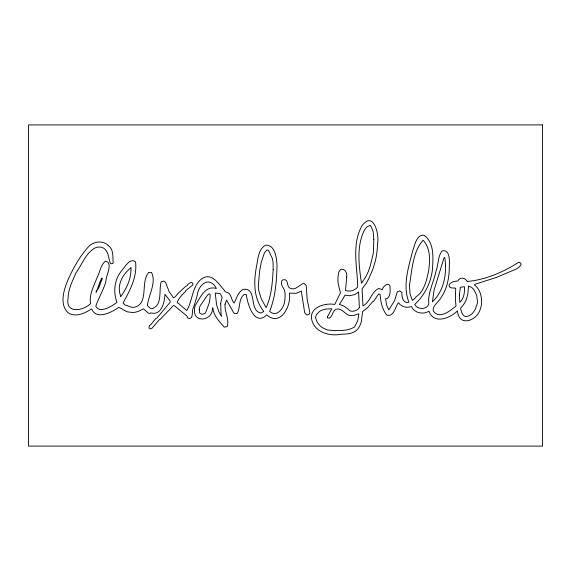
<?xml version="1.0" encoding="UTF-8"?>
<svg xmlns="http://www.w3.org/2000/svg" width="571" height="571" viewBox="0 0 571 571"><rect width="100%" height="100%" fill="white"/><g stroke="black" fill="none" stroke-linecap="round" stroke-linejoin="round"><path stroke-width="0.86" d="M221.348 315.799L221.641 316.377M96.606 290.503L96.899 291.082M225.038 304.207C224.317 311.666 229.678 319.496 227.144 326.626L224.253 327.14C219.542 321.766 213.318 315.492 212.912 307.947L212.333 307.947C213.597 320.545 193.326 323.914 194.533 309.796A14.232 14.232 0 0 1 195.225 305.564C200.014 298.019 205.053 285.122 216.402 288.469C209.671 275.472 198.323 284.308 197.223 295.45L193.605 307.319C191.085 310.438 194.461 320.945 187.452 317.904L187.038 316.091L174.505 305.785L173.37 305.621L159.994 319.582L159.416 319.582L152.107 328.118L150.401 328.882L148.945 328.011L149.488 325.427L150.687 324.813L155.733 318.589L156.797 318.126L170.044 302.38L170.172 300.967L164.94 294.279C164.748 301.995 161.422 315.927 150.98 312.894L149.816 313.472L148.367 313.136L143.421 308.818C139.438 311.024 134.984 313.279 130.288 312.23C125.606 312.373 122.672 308.497 118.704 307.369C111.816 312.216 96.271 320.588 91.667 308.818C85.022 313.215 75.686 317.733 68.113 312.801C58.877 304.115 64.123 288.926 68.413 278.891C73.68 267.242 80.275 255.722 88.919 246.258C93.994 241.39 102.473 240.241 107.948 245.145L107.948 245.723L108.526 245.723C114 250.019 112.566 257.114 113.179 263.167L111.745 263.845L110.381 263.395C108.362 257.835 108.454 249.056 101.517 247.264A10.728 10.728 0 0 0 95.314 247.793C85.771 253.024 82.203 264.273 76.057 272.702C72.603 280.882 68.185 288.94 68.113 298.062C64.951 314.157 83.523 310.924 90.504 303.586C89.069 294.265 93.78 286.421 96.899 277.998C99.782 272.538 100.575 265.301 105.328 261.133C113.914 262.474 105.349 276.585 105.892 281.589C103.408 290.168 98.583 297.926 95.757 306.277C100.082 314.107 111.987 305.942 116.962 302.423C113.058 291.781 114.257 279.662 121.616 270.733C124.878 267.335 130.195 257.043 135.57 262.003C137.34 276.899 129.938 290.411 123.065 303.008L124.792 304.893L131.865 307.284A8.479 8.479 0 0 0 136.134 306.713C148.539 301.916 140.459 281.931 148.745 272.417L151.565 272.474C156.632 283.059 148.46 295.071 147.404 305.528L149.673 307.84L151.565 308.818C162.978 305.742 158.552 290.396 161.158 281.781L163.763 281.06L165.519 282.36L169.102 291.538L173.37 297.769L175.111 296.899L178.024 293.408L185.389 286.656L187.616 285.272L187.616 284.686L189.258 283.287L191.214 282.467L192.177 282.795L192.848 283.523L192.848 284.979L185.582 290.796L185.582 291.374C182.342 294.479 179.016 298.062 177.153 302.13L177.438 303.008L178.024 303.008L186.746 310.567C192.884 300.524 191.856 285.885 201.998 278.612C212.241 271.896 219.007 284.822 224.838 290.796L224.838 291.374L226.287 292.245C231.555 292.452 230.905 300.132 234.139 303.008C236.672 298.226 238.007 292.081 243.153 289.34C257.778 287.349 248.513 310.952 260.926 313.036L263.802 311.438C253.717 298.933 253.51 282.424 256.35 267.356C257.999 259.755 257.906 249.313 265.715 245.123C275.258 244.745 276.685 258.299 277.014 265.415C276.664 280.811 275.443 297.113 269.612 311.438C277.413 318.218 284.765 306.948 284.815 299.597C285.479 295.1 285.357 290.196 282.352 286.549C281.553 284.444 280.382 281.075 282.988 279.747L285.314 279.747C288.519 281.375 286.849 286.435 289.583 287.991C295.464 291.203 299.197 284.693 303.922 283.23L306.249 285.557L307.134 299.354L309.803 312.266L309.739 313.472L308.697 314.6L306.57 314.949L304.714 312.801L301.31 291.082L296.142 293.301L289.383 293.116C291.524 305.399 280.846 327.104 266.707 314.928C254.238 327.026 247.286 303.401 246.351 294.572L244.024 294.572C238.2 299.411 240.612 307.94 237.122 313.6L234.431 313.472L233.689 312.815L226.58 300.096L225.038 304.207M273.174 269.726C272.488 282.452 271.496 295.978 266.122 307.655L261.211 298.633L258.82 290.817A31.576 31.576 0 0 1 258.335 285.785L259.541 271.56L261.183 262.524L264.352 253.074L266.957 249.891L268.541 250.355L272.396 258.584L273.074 262.417L273.174 269.726M346.725 277.099L345.505 290.503C349.802 292.095 354.819 290.461 357.717 287.013C357.339 266.778 351.429 244.174 362.071 225.659C373.634 210.135 379.651 235.002 377.481 244.11A79.019 79.019 0 0 1 375.275 261.218L372.777 269.491L368.852 278.505L366.082 283.723L362.071 288.776L362.949 305.913C370.386 302.052 371.321 291.517 378.794 288.469L382.142 289.633C382.898 287.263 385.147 284.943 387.523 284.215L388.958 284.708L389.993 285.85C390.143 290.125 390.964 295.735 387.081 298.64L385.632 298.64L386.075 302.252L387.074 306.349L388.83 309.982L394.718 300.325L397.28 291.795L399.857 290.882L401.913 292.538C401.649 296.656 402.776 303.244 408.308 302.423L408.893 302.13C402.369 285.514 408.522 267.421 412.669 250.955C414.774 245.758 416.188 234.367 424.017 235.223C434.467 242.661 433.111 257.564 432.497 268.891C431.105 282.388 424.674 295.25 414.71 304.457C418.136 311.102 430.991 309.211 428.528 300.56C429.178 290.275 433.96 280.868 436.08 270.875C438.571 264.487 437.664 256.5 442.04 250.955C449.884 248.828 449.605 260.669 449.306 265.494C449.427 276.735 447.457 288.312 440.962 297.734C437.893 303.23 427.151 309.71 437.607 314.457C444.83 315.87 450.619 309.96 455.993 306.206L455.415 299.332L455.708 288.177L451.133 287.848L449.891 287.306L449.02 285.557C449.762 281.689 454.873 281.396 458.028 280.903L458.192 280.418A5.282 5.282 0 0 1 460.647 278.291L462.71 278.177L464.666 278.784L467.042 280.903L467.042 281.489C484.593 279.99 501.945 272.781 516.769 263.459L518.24 262.375L519.239 262.317L520.852 263.224L521.002 264.523L519.303 267.021L516.234 269.048L496.263 277.477L474.608 284.394L474.608 284.979C479.883 288.997 481.66 296.064 481.646 302.423A20.542 20.542 0 0 1 480.389 308.74C477.627 320.602 458.77 327.697 457.45 310.852C450.112 318.325 433.567 324.799 428.957 311.145C423.354 314.985 414.018 312.972 411.505 306.491C406.866 308.326 401.32 306.934 398.422 302.716C395.403 306.363 393.854 317.419 386.867 315.106C382.028 309.325 380.629 301.588 380.108 294.279L378.652 293.994L373.42 301.552L372.834 301.552L367.203 308.076L362.656 311.438L361.257 321.951A20.827 20.827 0 0 1 359.209 326.805C356.033 333.485 347.939 334.221 341.444 334.192C329.81 336.626 314.635 332.479 311.673 319.496C309.039 307.369 325.406 302.566 334.749 304.457L340.409 292.937L338.232 283.887A34.738 34.738 0 0 1 338.068 276.542L338.817 271.896L340.851 269.276C345.455 268.227 347.275 273.402 346.725 277.099M373.827 239.299L373.455 251.44A38.521 38.521 0 0 1 372.834 255.323L370.279 265.915A160.886 160.886 0 0 1 368.459 271.261L365.932 276.635L361.493 283.23C358.981 266.479 356.218 245.973 364.519 229.956A19.621 19.621 0 0 1 367.017 226.823L370.222 225.374L371.4 227.037L373.177 231.905L373.827 239.299M327.426 316.869L327.476 317.833C331.887 319.967 332.194 311.566 335.227 309.796A3.119 3.119 0 0 1 336.369 309.154C341.472 307.883 344.292 313.222 348.374 315.071A9.379 9.379 0 0 0 350.266 315.52L353.999 315.342L358.881 313.764L357.746 320.709L354.555 326.969C346.419 331.772 336.833 330.68 327.875 330.038C322.594 328.539 317.64 324.92 316.134 319.425A19.457 19.457 0 0 1 315.556 317.269L316.527 314.464L319.403 311.573A12.512 12.512 0 0 1 321.808 310.174L326.148 309.018L331.837 308.818L327.426 316.869M199.258 309.903L199.572 312.58A2.091 2.091 0 0 0 199.957 313.229L201.435 314.071A5.467 5.467 0 0 0 202.469 314.3L204.975 313.336A4.611 4.611 0 0 0 205.596 312.715L209.036 303.522A24.988 24.988 0 0 0 209.871 299.261C211.784 285.25 203.19 302.53 200.799 304.821A8.044 8.044 0 0 0 199.771 306.834L199.258 309.903M445.594 265.486C445.723 275.529 443.938 285.885 438.414 294.443A39.221 39.221 0 0 1 434.652 299.518L432.447 301.845L434.067 290.168L444.074 257.642L444.659 257.642L445.002 258.949L445.594 265.486M468.498 286.142L467.913 293.644L466.6 298.769A23.882 23.882 0 0 1 462.995 305.278L460.647 308.24C461.104 311.609 463.052 318.104 467.692 316.284A13.975 13.975 0 0 0 472.617 313.172L475.122 309.675L477.135 304.072A17.051 17.051 0 0 0 477.442 301.245L476.642 295.157L473.944 289.861A13.39 13.39 0 0 0 471.41 287.299L468.498 286.142M409.436 285.286L410.057 293.937L412.383 300.389L415.866 297.484L415.866 296.899C424.431 291.495 426.551 280.033 428.657 270.868C430.07 260.604 430.712 248.406 423.14 240.198C412.647 251.747 412.041 270.29 409.436 285.286M220.713 303.786L221.056 315.506A23.889 23.889 0 0 1 218.814 311.673L216.573 304.778L215.238 293.116L219.728 293.515A3.44 3.44 0 0 1 220.52 294.079L222.183 297.441L221.141 301.145A11.891 11.891 0 0 0 220.77 303.108L220.713 303.786M459.391 294.857L459.776 302.423C464.066 298.469 464.808 292.238 464.43 286.721L460.354 287.306L459.391 294.857M130.916 267.82C131.48 278.305 126.776 288.326 120.738 296.606A32.526 32.526 0 0 1 119.839 293.351C117.348 283.701 123.507 273.43 130.916 267.82M359.38 307.533C357.988 310.895 350.144 313.194 348.124 309.111L344.62 306.627A10.97 10.97 0 0 0 342.821 305.599L339.395 304.457L341.415 301.295A64.145 64.145 0 0 0 344.927 295.157L349.159 295.742L354.177 294.75A11.948 11.948 0 0 0 356.989 293.144L358.588 291.959L359.38 307.533M102.13 278.919L98.826 287.77L96.899 290.503L100.082 281.646A62.246 62.246 0 0 1 101.838 277.998L102.13 278.919M96.313 291.082L96.028 292.245L96.606 291.959L96.313 291.082M542.45 124.906L28.55 124.906L28.55 446.094L542.45 446.094L542.45 124.906"/></g></svg>
